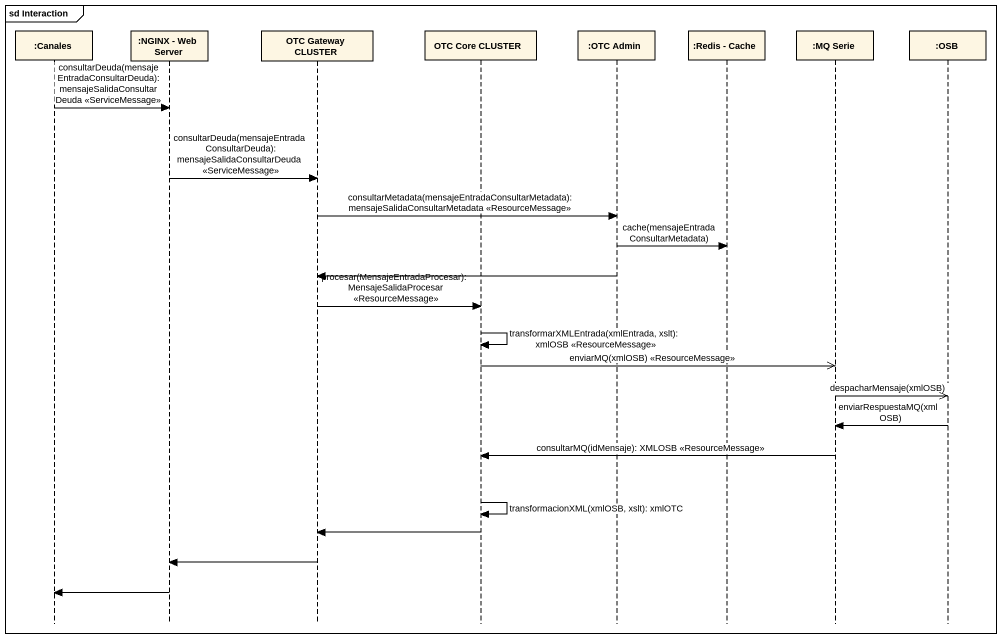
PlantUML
@startuml
mainframe sd Interaction
hide footbox
participant ":Canales" as Canales
participant ":NGINX - Web Server" as NGINX_Web_Server
participant "OTC Gateway CLUSTER" as OTC_Gateway_CLUSTER
participant "OTC Core CLUSTER" as OTC_Core_CLUSTER
participant ":OTC Admin" as OTC_Admin
participant ":Redis - Cache" as Redis_Cache
participant ":MQ Serie" as MQ_Serie
participant ":OSB" as OSB

Canales -> NGINX_Web_Server : consultarDeuda(mensajeEntradaConsultarDeuda): mensajeSalidaConsultarDeuda <<ServiceMessage>>
NGINX_Web_Server -> OTC_Gateway_CLUSTER : consultarDeuda(mensajeEntradaConsultarDeuda): mensajeSalidaConsultarDeuda <<ServiceMessage>>
OTC_Gateway_CLUSTER -> OTC_Admin : consultarMetadata(mensajeEntradaConsultarMetadata): mensajeSalidaConsultarMetadata <<ResourceMessage>>
OTC_Admin -> Redis_Cache : cache(mensajeEntradaConsultarMetadata)
OTC_Admin -> OTC_Gateway_CLUSTER
OTC_Gateway_CLUSTER -> OTC_Core_CLUSTER : procesar(MensajeEntradaProcesar): MensajeSalidaProcesar <<ResourceMessage>>
OTC_Core_CLUSTER -> OTC_Core_CLUSTER : transformarXMLEntrada(xmlEntrada, xslt): xmlOSB <<ResourceMessage>>
OTC_Core_CLUSTER ->> MQ_Serie : enviarMQ(xmlOSB) <<ResourceMessage>>
MQ_Serie ->> OSB : despacharMensaje(xmlOSB)
OSB -> MQ_Serie : enviarRespuestaMQ(xmlOSB)
MQ_Serie -> OTC_Core_CLUSTER : consultarMQ(idMensaje): XMLOSB <<ResourceMessage>>
OTC_Core_CLUSTER -> OTC_Core_CLUSTER : transformacionXML(xmlOSB, xslt): xmlOTC
OTC_Core_CLUSTER -> OTC_Gateway_CLUSTER
OTC_Gateway_CLUSTER -> NGINX_Web_Server
NGINX_Web_Server -> Canales
@enduml
